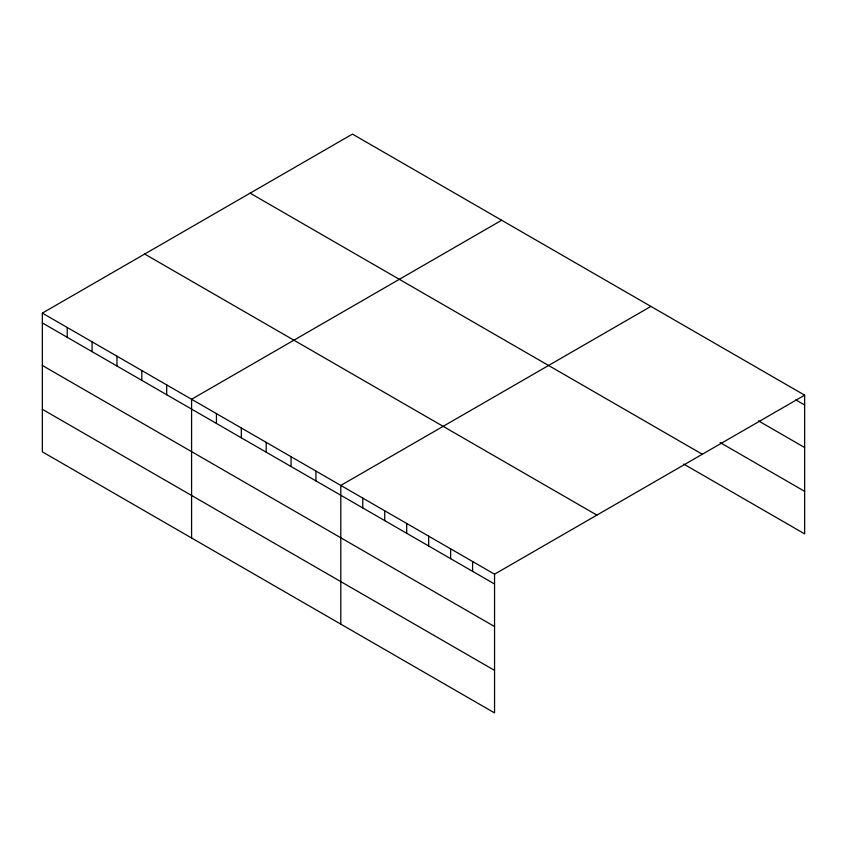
<?xml version="1.0" encoding="UTF-8"?>
<svg xmlns="http://www.w3.org/2000/svg" width="847" height="847" viewBox="0 0 847 847"><rect width="100%" height="100%" fill="white"/><g stroke="black" fill="none" stroke-linecap="round" stroke-linejoin="round"><path stroke-width="1.27" d="M494.553 626.547L494.553 574.192L42.35 313.115L42.35 451.832L494.553 712.909L494.553 626.547L42.35 365.47M683.847 464.135L804.65 533.885L804.65 395.168L352.447 134.091L42.35 313.115M501.678 220.241L191.581 399.276L191.581 537.993M650.898 306.402L340.801 485.426L340.801 624.144M494.553 574.192L804.65 395.168M795.862 399.911L804.65 404.982M758.52 420.885L804.65 447.523M720.088 442.526L804.65 491.345M250.119 193.169L702.322 454.246M144.678 254.036L596.881 515.114M42.35 322.94L494.553 584.017M42.35 409.302L494.553 670.379M472.594 561.519L472.594 571.333M450.625 548.835L450.625 558.649M428.667 536.151L428.667 545.966M406.698 523.467L406.698 533.292M384.729 510.794L384.729 520.609M362.77 498.11L362.77 507.925M315.931 471.07L315.931 480.884M291.061 456.713L291.061 466.528M266.191 442.356L266.191 452.171M241.321 427.989L241.321 437.814M216.451 413.632L216.451 423.447M166.711 384.919L166.711 394.734M141.83 370.552L141.83 380.377M116.96 356.195L116.96 366.01M92.09 341.839L92.09 351.653M67.22 327.482L67.22 337.297"/></g></svg>
